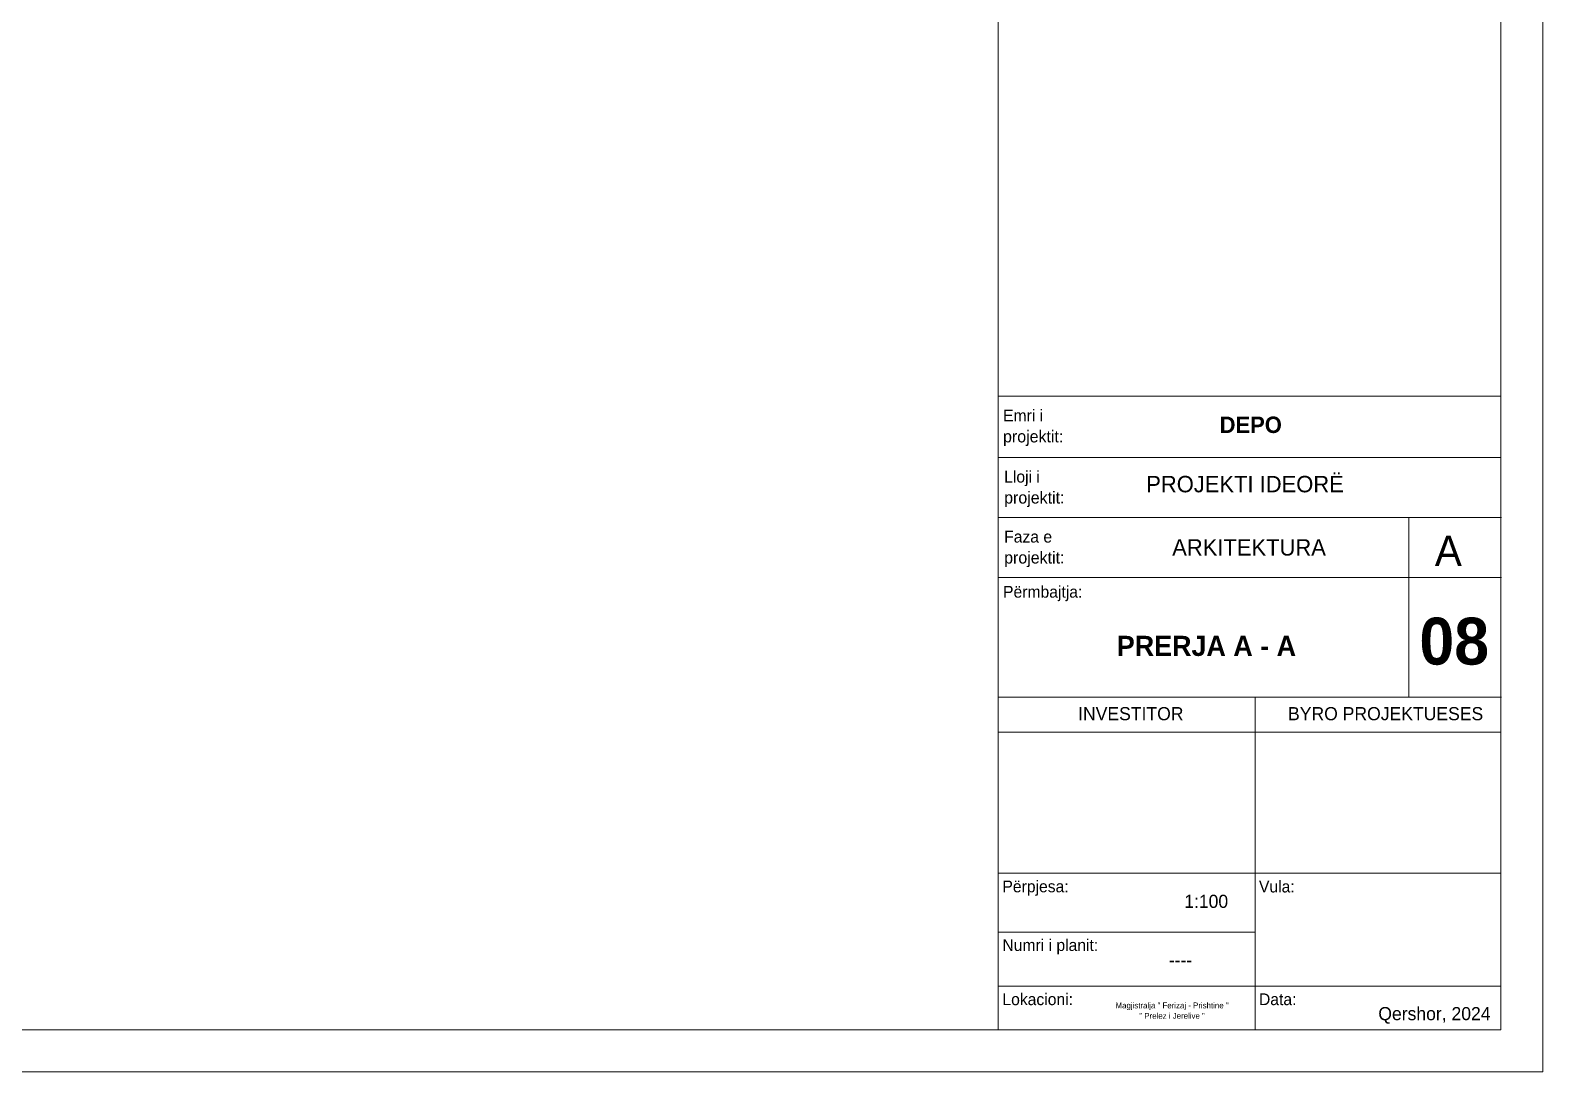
# Model space of a CAD drawing. Header units: millimetres. Extents: x 6658 to 67659, y -16872 to 26261.
# Drawn here: x 49143 to 67659, y -16872 to -4126 of the extents above; entities that cross this region are included whole.
import ezdxf

# ---------------------------------------------------------------- set-up
doc = ezdxf.new("R2010")
doc.units = ezdxf.units.MM
doc.header["$MEASUREMENT"] = 0
doc.layers.add('02. Tabela Projekti zbatues_Pen_No__1', color=7, linetype='Continuous', lineweight=5)
doc.layers.add('02. Tabela Projekti zbatues_Pen_No__156', color=7, linetype='Continuous', lineweight=5, true_color=0x54689e)
doc.layers.add('02. Tabela Projekti zbatues_Pen_No__61', color=7, linetype='Continuous', lineweight=5, true_color=0x6a6a6a)
doc.styles.add('GENERATED_STYLE_1', font='')
doc.styles.add('GENERATED_STYLE_2', font='')
doc.styles.get('GENERATED_STYLE_1').set_extended_font_data('Century Gothic', bold=True)
doc.styles.get('GENERATED_STYLE_2').set_extended_font_data('Century Gothic')

msp = doc.modelspace()

# ---------------------------------------------------------------- linework, layer by layer
at = {"layer": '02. Tabela Projekti zbatues_Pen_No__1', "color": 7, "linetype": 'Continuous', "lineweight": 5}
for points in [[(6657.6, 26260.6), (67658.9, 26260.6), (67658.9, -16871.7), (6657.6, -16871.7)], [(67145.4, -16358.2), (9225, -16358.2), (9225, 25747.1), (67145.4, 25747.1)]]:
    msp.add_lwpolyline(points, close=True, dxfattribs=at)
at = {"layer": '02. Tabela Projekti zbatues_Pen_No__61', "color": 251, "linetype": 'Continuous', "lineweight": 5, "true_color": 0x6a6a6a}
for points in [[(60994.1, -8621), (60994.1, 25747.1)], [(60994.1, -7888.8), (60994.1, -7870.6)], [(67145.4, -8604.7), (60994.1, -8604.7)], [(60994.1, -9353.1), (60994.1, -8621)], [(60994.1, -10087.3), (60994.1, -9353.1)], [(60994.1, -9353.1), (67145.4, -9353.1)], [(67145.4, -9353.1), (60994.1, -9353.1)], [(60994.1, -10821.4), (60994.1, -10087.3)], [(67145.4, -10087.3), (60994.1, -10087.3)], [(60994.1, -10087.3), (67145.4, -10087.3)], [(67152.8, -10087.3), (60997.8, -10087.3)], [(66018.5, -10087.3), (66018.5, -12289.6)], [(66018.5, -10087.3), (66018.5, -12289.6)], [(66018.5, -10087.3), (67145.4, -10087.3)], [(66018.5, -10821.4), (66018.5, -10087.3)], [(60994.1, -12289.6), (60994.1, -10821.4)], [(67145.4, -10821.4), (60994.1, -10821.4)], [(60994.1, -10821.4), (66018.5, -10821.4)], [(67152.8, -10821.4), (60997.8, -10821.4)], [(67152.8, -10821.4), (60997.8, -10821.4)], [(66018.5, -10821.4), (67145.4, -10821.4)], [(66018.5, -12289.6), (66018.5, -10821.4)], [(67145.4, -10821.4), (66018.5, -10821.4)], [(66018.5, -10821.4), (66018.5, -12289.6)], [(60994.1, -12714.6), (60994.1, -12289.6)], [(60994.1, -12714.6), (60994.1, -12289.6)], [(60994.1, -12714.6), (60994.1, -12289.6)], [(60994.1, -12714.6), (60994.1, -12289.6)], [(60994.1, -12289.6), (64139.3, -12289.6)], [(60994.1, -12289.6), (64139.3, -12289.6)], [(66018.5, -12289.6), (60994.1, -12289.6)], [(60997.8, -12289.6), (67152.8, -12289.6)], [(67145.4, -12289.6), (60997.8, -12289.6)], [(60997.8, -12289.6), (67145.4, -12289.6)], [(64139.3, -12289.6), (64139.3, -12714.6)], [(64139.3, -12289.6), (64139.3, -12714.6)], [(64139.3, -12289.6), (67145.4, -12289.6)], [(64139.3, -12929.1), (64139.3, -12289.6)], [(67145.4, -12289.6), (66018.5, -12289.6)], [(60994.1, -14379.9), (60994.1, -12714.6)], [(60994.1, -14379.9), (60994.1, -12714.6)], [(64139.3, -12714.6), (60994.1, -12714.6)], [(64139.3, -12714.6), (60994.1, -12714.6)], [(60994.1, -12714.6), (64139.3, -12714.6)], [(64139.3, -12714.6), (64139.3, -14379.9)], [(64139.3, -12714.6), (67145.4, -12714.6)], [(64139.3, -14379.9), (64139.3, -12929.1)], [(60994.1, -14805), (60994.1, -14379.9)], [(60994.1, -14805), (60994.1, -14379.9)], [(60994.1, -14805), (60994.1, -14379.9)], [(60994.1, -14805), (60994.1, -14379.9)], [(64139.3, -14379.9), (64139.3, -14805)], [(64139.3, -14379.9), (64139.3, -14805)], [(64139.3, -14805), (64139.3, -14379.9)], [(67145.4, -14443.4), (60994.1, -14443.4)], [(60994.1, -16358.2), (60994.1, -14805)], [(60994.1, -16358.2), (60994.1, -14805)], [(64139.3, -14805), (64139.3, -16358.2)], [(64139.3, -15448.3), (64139.3, -14805)], [(64139.3, -15164), (60994.1, -15164)], [(64139.3, -16358.2), (64139.3, -15448.3)], [(60994.1, -15822.6), (67145.4, -15822.6)]]:
    msp.add_lwpolyline(points, dxfattribs=at)

# ---------------------------------------------------------------- texts
at = {"layer": '02. Tabela Projekti zbatues_Pen_No__1', "color": 7, "linetype": 'Continuous', "lineweight": 5, "style": 'GENERATED_STYLE_2'}
for s, insert, char_height, attachment_point, line_spacing_factor in [('\\A1;{\\pql;\\fCentury Gothic|b0|i0|c0|p34;Emri i\\P\\pql;\\fCentury Gothic|b0|i0|c0|p34;\\H1.018037x;projektit\\fCentury Gothic|b0|i0|c0|p34;\\H0.982283x;:}', (61052, -9213.9), 143.531, 7, 1.063485), ('\\A1;{\\pql;\\fCentury Gothic|b0|i0|c0|p34;Lloji i\\P\\pql;\\fCentury Gothic|b0|i0|c0|p34;\\H1.018037x;projektit\\fCentury Gothic|b0|i0|c0|p34;\\H0.982283x;:}', (61065.5, -9962.4), 143.531, 7, 1.063485), ('\\A1;{\\pql;\\fCentury Gothic|b0|i0|c0|p34;Faza e\\P\\pql;\\fCentury Gothic|b0|i0|c0|p34;\\H1.017766x;projektit\\fCentury Gothic|b0|i0|c0|p34;\\H0.982544x;:}', (61065.5, -10696.5), 143.531, 7, 1.063145), ('\\A1;{\\pqc;\\fCentury Gothic|b0|i0|c0|p34;Magjistralja " Ferizaj - Prishtine "\\P\\pqc;\\fCentury Gothic|b0|i0|c0|p34;" \\fCentury Gothic|b0|i0|c0|p34;Prelez i Jerelive\\fCentury Gothic|b0|i0|c0|p34; "}', (63121.4, -16224.3), 72, 8, 1.058207)]:
    msp.add_mtext(s, dxfattribs=dict(at, insert=insert, char_height=char_height, attachment_point=attachment_point, line_spacing_factor=line_spacing_factor))
at = {"layer": '02. Tabela Projekti zbatues_Pen_No__1', "color": 7, "linetype": 'Continuous', "lineweight": 5, "attachment_point": 7}
for s, insert, char_height, style in [('\\A1;{\\pql;\\fCentury Gothic|b0|i0|c0|p34;PROJEKTI \\fCentury Gothic|b0|i0|c0|p34;IDEORË}', (62804.8, -9783.5), 200.943, 'GENERATED_STYLE_2'), ('\\A1;{\\pql;\\fCentury Gothic|b0|i0|c0|p34;ARKITEKTURA}', (63122.9, -10558), 200.943, 'GENERATED_STYLE_2'), ('\\A1;{\\pql;\\fCentury Gothic|b0|i0|c0|p34;A}', (66338.5, -10680.5), 369.078, 'GENERATED_STYLE_2'), ('\\A1;{\\pql;\\fCentury Gothic|b0|i0|c0|p34;Përmbajtja\\fCentury Gothic|b0|i0|c0|p34;:}', (61052, -11113.2), 143.531, 'GENERATED_STYLE_2'), ('\\A1;{\\pql;\\fCentury Gothic|b1|i0|c0|p34;0\\fCentury Gothic|b1|i0|c0|p34;8}', (66148.2, -11897.1), 574.122, 'GENERATED_STYLE_1'), ('\\A1;{\\pql;\\fCentury Gothic|b1|i0|c0|p34;PRERJA A - A}', (62444.8, -11786.5), 246.052, 'GENERATED_STYLE_1'), ('\\A1;{\\pql;\\fCentury Gothic|b0|i0|c0|p34;INVESTITOR}', (61971, -12572.3), 160.755, 'GENERATED_STYLE_2'), ('\\A1;{\\pql;\\fCentury Gothic|b0|i0|c0|p34;BYRO PROJEKTUESES}', (64541, -12572.3), 160.755, 'GENERATED_STYLE_2'), ('\\A1;{\\pql;\\fCentury Gothic|b0|i0|c0|p34;Përpjesa\\fCentury Gothic|b0|i0|c0|p34;:}', (61044.2, -14718.9), 143.531, 'GENERATED_STYLE_2'), ('\\A1;{\\pql;\\fCentury Gothic|b0|i0|c0|p34;Vula\\fCentury Gothic|b0|i0|c0|p34;:}', (64184.9, -14679.5), 143.531, 'GENERATED_STYLE_2'), ('\\A1;{\\pql;\\fCentury Gothic|b0|i0|c0|p34;1:\\fCentury Gothic|b0|i0|c0|p34;100}', (63269.6, -14868.9), 160.755, 'GENERATED_STYLE_2'), ('\\A1;{\\pql;\\fCentury Gothic|b0|i0|c0|p34;Numri i planit\\fCentury Gothic|b0|i0|c0|p34;:}', (61044.2, -15436.8), 143.531, 'GENERATED_STYLE_2'), ('\\A1;{\\pql;\\fCentury Gothic|b0|i0|c0|p34;----}', (63081.5, -15584.8), 160.755, 'GENERATED_STYLE_2'), ('\\A1;{\\pql;\\fCentury Gothic|b0|i0|c0|p34;Lokacioni\\fCentury Gothic|b0|i0|c0|p34;:}', (61044.2, -16058.7), 143.531, 'GENERATED_STYLE_2'), ('\\A1;{\\pql;\\fCentury Gothic|b0|i0|c0|p34;Data\\fCentury Gothic|b0|i0|c0|p34;:}', (64184.9, -16058.7), 143.531, 'GENERATED_STYLE_2'), ('\\A1;{\\pql;\\fCentury Gothic|b0|i0|c0|p34;Qershor, 2024}', (65645.9, -16285), 160.755, 'GENERATED_STYLE_2')]:
    msp.add_mtext(s, dxfattribs=dict(at, insert=insert, char_height=char_height, style=style))
at = {"layer": '02. Tabela Projekti zbatues_Pen_No__156', "color": 165, "linetype": 'Continuous', "lineweight": 5, "true_color": 0x54689e, "insert": (63703.5, -9057.7), "char_height": 200.943, "attachment_point": 7, "style": 'GENERATED_STYLE_1'}
msp.add_mtext('\\A1;{\\pql;\\fCentury Gothic|b1|i0|c0|p34;DEPO}', dxfattribs=at)

doc.saveas('drawing.dxf')
